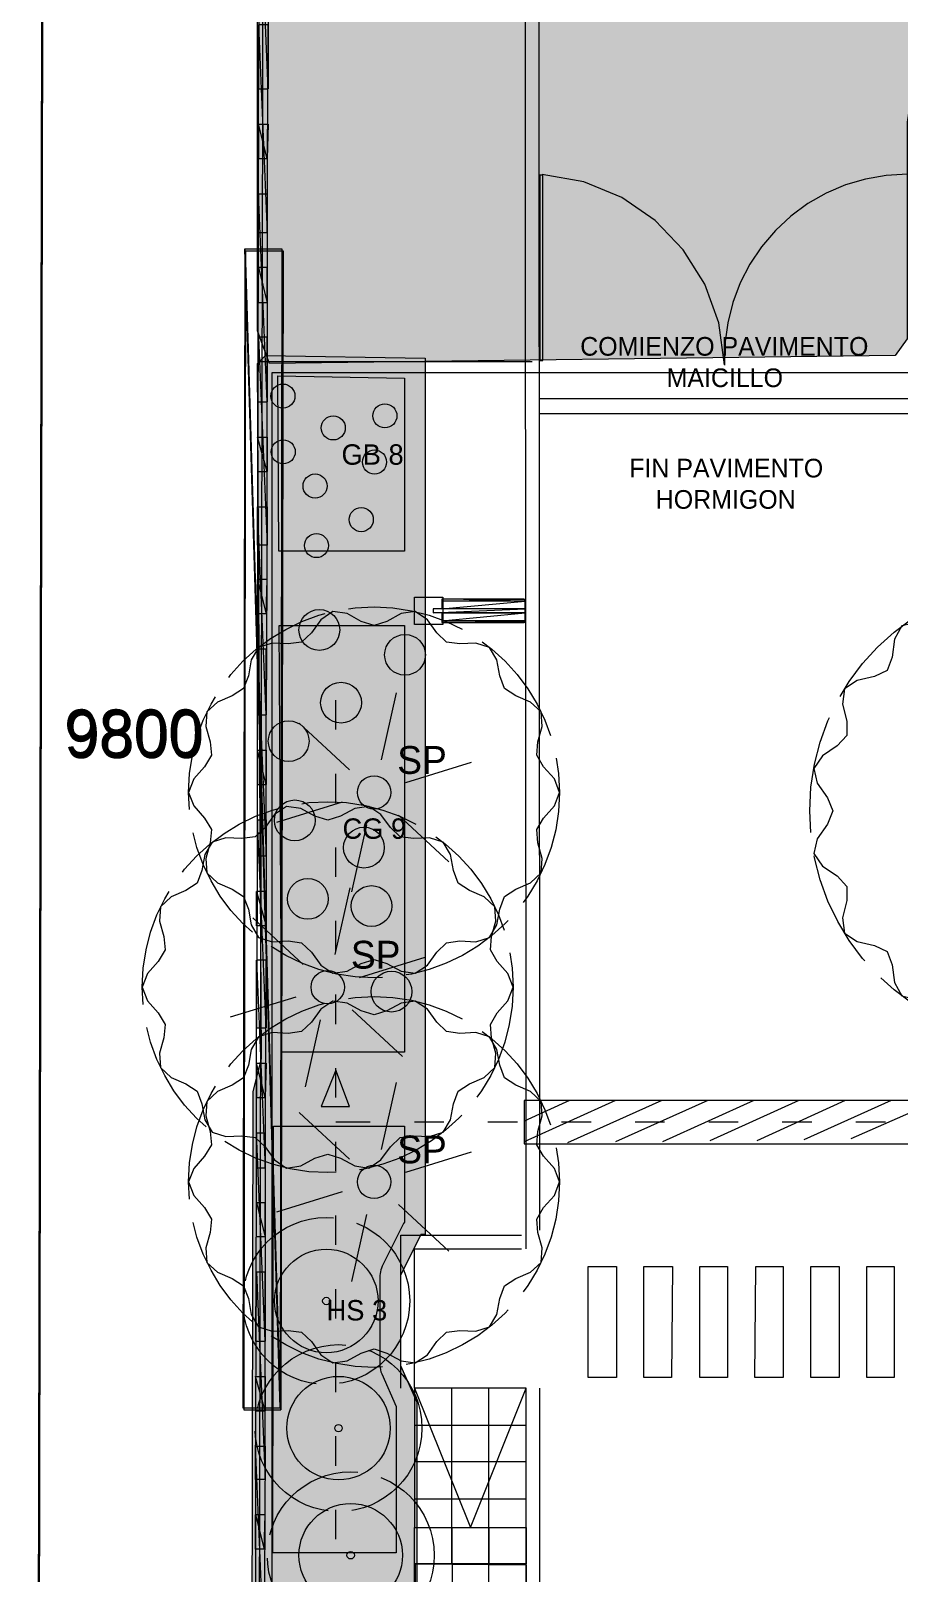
# Model space of a CAD drawing. Header units: metres. Extents: x 1 to 213, y 1 to 147.
# Drawn here: x 49.55 to 58.91, y 85.38 to 102.01 of the extents above; entities that cross this region are included whole.
import ezdxf

# ---------------------------------------------------------------- set-up
doc = ezdxf.new("R2010")
doc.units = ezdxf.units.M
doc.linetypes.add('DASHED', pattern=[1.524, 1.27, -0.254])
doc.layers.get('0').update_dxf_attribs({"lineweight": 0, "plot": 0})
for name, color, linetype, lineweight, plot in [('00-BASE-ARQUITECTURA', 8, 'Continuous', 0, False), ('00-BASE-MAICILLO-EXISTENTE', 33, 'Continuous', 0, False), ('00-BASE-TEXTO', 8, 'Continuous', 0, False), ('PJ-ARBOLES', 94, 'Continuous', 0, False), ('PJ-ARBUSTOS', 82, 'Continuous', 0, False), ('PJ-COPA-ADULTA', 8, 'DASHED', 0, False), ('PJ-CUBRESUELOS', 150, 'Continuous', 0, False), ('PJ-ETIQUETAS', 7, 'Continuous', 0, False), ('PJ-GRAVILLA', 42, 'Continuous', 0, False), ('PJ-HERBACEAS', 212, 'Continuous', 0, False), ('PJ-LIMITE-JARDIN', 7, 'Continuous', 0, False), ('PJ-MASAS', 92, 'Continuous', 0, False), ('PJ-MASAS-RELLENO', 92, 'Continuous', 0, False), ('PJ-RIEGO-SECTORES', 5, 'Continuous', 0, False)]:
    doc.layers.add(name, color=color, linetype=linetype, lineweight=lineweight, plot=plot)

# ---------------------------------------------------------------- blocks, each defined once
blk = doc.blocks.new('PJ_SL')
for p, q in [((0.1, 0.439), (0.305, 1.341)), ((-0.33, 0.306), (-1.009, 0.934)), ((0.43, 0.133), (1.314, 0.406)), ((-0.43, -0.133), (-1.314, -0.406)), ((0.33, -0.306), (1.009, -0.934)), ((-0.1, -0.439), (-0.305, -1.341))]:
    blk.add_line(p, q)
blk.add_lwpolyline([(2.5, 0), (2.433, 0.15), (2.295, 0.284), (2.212, 0.413), (2.243, 0.564), (2.323, 0.739), (2.331, 0.903), (2.214, 1.019), (2.037, 1.094), (1.913, 1.184), (1.887, 1.336), (1.899, 1.528), (1.848, 1.684), (1.697, 1.75), (1.505, 1.756), (1.356, 1.796), (1.277, 1.928), (1.219, 2.111), (1.114, 2.238), (0.95, 2.245), (0.769, 2.181), (0.616, 2.164), (0.495, 2.259), (0.374, 2.409), (0.231, 2.489), (0.075, 2.436), (-0.071, 2.311), (-0.208, 2.24), (-0.355, 2.285), (-0.521, 2.381), (-0.684, 2.405), (-0.81, 2.299), (-0.901, 2.13), (-1.003, 2.014), (-1.156, 2.003), (-1.346, 2.032), (-1.507, 1.995), (-1.586, 1.851), (-1.61, 1.66), (-1.663, 1.516), (-1.802, 1.45), (-1.989, 1.408), (-2.126, 1.316), (-2.147, 1.153), (-2.101, 0.967), (-2.098, 0.813), (-2.204, 0.701), (-2.364, 0.595), (-2.457, 0.459), (-2.419, 0.3), (-2.308, 0.142), (-2.25, 0), (-2.308, -0.142), (-2.419, -0.3), (-2.457, -0.459), (-2.364, -0.595), (-2.204, -0.701), (-2.098, -0.813), (-2.101, -0.967), (-2.147, -1.153), (-2.126, -1.316), (-1.989, -1.408), (-1.802, -1.45), (-1.663, -1.516), (-1.61, -1.66), (-1.586, -1.851), (-1.507, -1.995), (-1.346, -2.032), (-1.156, -2.003), (-1.003, -2.014), (-0.901, -2.13), (-0.81, -2.299), (-0.684, -2.405), (-0.521, -2.381), (-0.355, -2.285), (-0.208, -2.24), (-0.071, -2.311), (0.075, -2.436), (0.231, -2.489), (0.374, -2.409), (0.495, -2.259), (0.616, -2.164), (0.769, -2.181), (0.95, -2.245), (1.114, -2.238), (1.219, -2.111), (1.277, -1.928), (1.356, -1.796), (1.505, -1.756), (1.697, -1.75), (1.848, -1.684), (1.899, -1.528), (1.887, -1.336), (1.913, -1.184), (2.037, -1.094), (2.214, -1.019), (2.331, -0.903), (2.323, -0.739), (2.243, -0.564), (2.212, -0.413), (2.295, -0.284), (2.433, -0.15), (2.5, 0)], close=True)
blk.add_circle((0, 0), 0.225)
for tag, p, height in [('CODIGO', (0.15, 0.15), 0.2), ('ESPECIE', (0.15, -0.1), 0.15), ('ZONA', (0.15, -0.3), 0.15)]:
    blk.add_attdef(tag, p, '', height=height)
blk = doc.blocks.new('PJ_SP')
for p, q in [((0.08, 0.351), (0.244, 1.073)), ((-0.264, 0.245), (-0.807, 0.748)), ((0.344, 0.106), (1.051, 0.325)), ((-0.344, -0.106), (-1.051, -0.325)), ((0.264, -0.245), (0.807, -0.748)), ((-0.08, -0.351), (-0.244, -1.073))]:
    blk.add_line(p, q)
blk.add_lwpolyline([(2, 0), (1.945, 0.146), (1.829, 0.276), (1.755, 0.401), (1.768, 0.545), (1.815, 0.712), (1.802, 0.868), (1.689, 0.975), (1.529, 1.042), (1.407, 1.122), (1.356, 1.258), (1.326, 1.429), (1.247, 1.564), (1.098, 1.611), (0.925, 1.602), (0.781, 1.622), (0.676, 1.722), (0.575, 1.863), (0.445, 1.95), (0.291, 1.928), (0.138, 1.845), (0, 1.8), (-0.138, 1.845), (-0.291, 1.928), (-0.445, 1.95), (-0.575, 1.863), (-0.676, 1.722), (-0.781, 1.622), (-0.925, 1.602), (-1.098, 1.611), (-1.247, 1.564), (-1.326, 1.429), (-1.356, 1.258), (-1.407, 1.122), (-1.529, 1.042), (-1.689, 0.975), (-1.802, 0.868), (-1.815, 0.712), (-1.768, 0.545), (-1.755, 0.401), (-1.829, 0.276), (-1.945, 0.146), (-2, 0), (-1.945, -0.146), (-1.829, -0.276), (-1.755, -0.401), (-1.768, -0.545), (-1.815, -0.712), (-1.802, -0.868), (-1.689, -0.975), (-1.529, -1.042), (-1.407, -1.122), (-1.356, -1.258), (-1.326, -1.429), (-1.247, -1.564), (-1.098, -1.611), (-0.925, -1.602), (-0.781, -1.622), (-0.676, -1.722), (-0.575, -1.863), (-0.445, -1.95), (-0.291, -1.928), (-0.138, -1.845), (0, -1.8), (0.138, -1.845), (0.291, -1.928), (0.445, -1.95), (0.575, -1.863), (0.676, -1.722), (0.781, -1.622), (0.925, -1.602), (1.098, -1.611), (1.247, -1.564), (1.326, -1.429), (1.356, -1.258), (1.407, -1.122), (1.529, -1.042), (1.689, -0.975), (1.802, -0.868), (1.815, -0.712), (1.768, -0.545), (1.755, -0.401), (1.829, -0.276), (1.945, -0.146), (2, 0)], close=True)
blk.add_circle((0, 0), 0.18)
for tag, p, height in [('CODIGO', (0.15, 0.15), 0.2), ('ESPECIE', (0.15, -0.1), 0.15), ('ZONA', (0.15, -0.3), 0.15)]:
    blk.add_attdef(tag, p, '', height=height)
blk = doc.blocks.new('PJ_HS')
for radius in [0.558, 0.04]:
    blk.add_circle((0, 0), radius)
for tag, p, height in [('CODIGO', (0.15, 0.15), 0.2), ('ESPECIE', (0.15, -0.1), 0.15), ('ZONA', (0.15, -0.3), 0.15)]:
    blk.add_attdef(tag, p, '', height=height)
blk = doc.blocks.new('PJ_CG')
blk.add_circle((0, 0), 0.22)
for tag, p, height in [('CODIGO', (0.15, 0.15), 0.2), ('ESPECIE', (0.15, -0.1), 0.15), ('ZONA', (0.15, -0.3), 0.15)]:
    blk.add_attdef(tag, p, '', height=height)
blk = doc.blocks.new('PJ_GB')
blk.add_circle((0, 0), 0.13)
for tag, p, height in [('CODIGO', (0.15, 0.15), 0.2), ('ESPECIE', (0.15, -0.1), 0.15), ('ZONA', (0.15, -0.3), 0.15)]:
    blk.add_attdef(tag, p, '', height=height)

msp = doc.modelspace()

# ---------------------------------------------------------------- hatches: boundary and pattern name
at = {"layer": '00-BASE-MAICILLO-EXISTENTE'}
h = msp.add_hatch(dxfattribs=at)
h.set_pattern_fill('AR-SAND', scale=0.02)
h.paths.add_polyline_path([(52.211, 142.478), (53.049, 142.346), (60.193, 142.434), (60.59, 142.302), (66.719, 142.39), (76.156, 142.258), (76.2, 140.273), (75.935, 139.876), (74.216, 138.862), (73.466, 139.7), (73.157, 139.788), (72.628, 139.7), (71.217, 138.862), (70.776, 139.524), (70.247, 139.832), (69.718, 139.7), (68.351, 138.862), (67.91, 139.524), (67.381, 139.832), (66.763, 139.656), (65.484, 138.862), (65.264, 138.95), (64.691, 139.788), (64.161, 139.788), (63.765, 139.568), (62.618, 138.862), (62.265, 138.421), (62.309, 134.893), (62.706, 134.32), (80.301, 134.32), (82.109, 134.188), (82.506, 134.32), (82.77, 134.673), (82.462, 135.511), (82.594, 135.687), (85.152, 135.643), (86.034, 133.438), (86.519, 132.733), (87.577, 130.175), (98.469, 106.627), (96.705, 105.789), (96.308, 105.745), (95.956, 105.436), (93.31, 104.202), (92.913, 104.554), (92.781, 105.04), (91.943, 106.274), (90.708, 107.641), (89.032, 108.92), (87.489, 109.67), (87.709, 109.714), (87.974, 110.067), (87.974, 110.419), (87.621, 110.816), (87.092, 110.816), (86.827, 110.596), (86.739, 110.155), (86.96, 109.758), (86.651, 109.934), (84.578, 110.287), (71.746, 110.199), (69.894, 110.375), (67.292, 110.155), (64.823, 109.405), (63.279, 108.523), (60.81, 106.054), (59.708, 103.981), (59.223, 102.526), (59.002, 101.027), (59.002, 98.69), (58.87, 98.513), (52.123, 98.425), (51.991, 98.778), (51.991, 112.624), (52.123, 122.37), (52.079, 142.213), (52.211, 142.478)])
at = {"layer": 'PJ-GRAVILLA'}
h = msp.add_hatch(dxfattribs=at)
h.set_pattern_fill('GRAVEL', scale=0.03)
h.paths.add_polyline_path([(53.8, 98.484), (53.8, 89.032), (53.754, 89.032), (53.534, 88.591), (53.534, 87.621), (53.71, 87.224), (53.71, 74.26), (53.534, 74.127), (52.652, 74.127), (52.476, 73.907), (52.476, 73.157), (52.652, 72.937), (53.578, 72.937), (53.71, 72.76), (53.71, 48.375), (53.578, 48.154), (52.828, 48.198), (52.476, 47.934), (52.476, 47.272), (52.696, 47.008), (53.578, 47.008), (53.71, 46.831), (53.71, 42.245), (52.961, 42.157), (51.947, 42.157), (51.858, 42.554), (51.947, 90.576), (52.035, 90.928), (51.991, 98.425), (52.079, 98.513), (53.8, 98.484)])
at = {"layer": 'PJ-MASAS-RELLENO'}
for points in [[(53.58, 96.4), (52.223, 96.4), (52.211, 98.291), (53.58, 98.268), (53.58, 96.4)], [(53.58, 91), (52.254, 91), (52.227, 95.6), (53.58, 95.6), (53.58, 91)], [(53.58, 89.166), (53.569, 89.15), (53.558, 89.131), (53.337, 88.69), (53.329, 88.671), (53.322, 88.652), (53.318, 88.632), (53.315, 88.612), (53.314, 88.591), (53.314, 87.621), (53.315, 87.598), (53.319, 87.575), (53.325, 87.553), (53.333, 87.532), (53.49, 87.178), (53.49, 85.6), (52.157, 85.6), (52.166, 90.2), (53.58, 90.2), (53.58, 89.166)]]:
    msp.add_hatch(color=7, dxfattribs=at).paths.add_polyline_path(points)

# ---------------------------------------------------------------- linework, layer by layer
at = {"layer": '00-BASE-ARQUITECTURA'}
for points in [[(49.548, 44.672), (49.749, 142.176)], [(49.558, 44.651), (49.759, 142.145)], [(54.892, 90.382), (54.86, 134.387), (62.322, 134.387), (62.311, 138.663)], [(55.04, 90.382), (55.009, 134.239), (62.48, 134.239), (62.459, 138.578)], [(52.066, 109.58), (51.982, 71.48), (51.929, 46.27), (51.918, 46.27)], [(52.003, 101.388), (52.109, 101.388), (52.014, 103.632), (52.003, 101.388)], [(52.109, 101.388), (52.014, 103.632), (52.109, 103.632), (52.109, 101.388)], [(52.109, 102.076), (52.003, 102.076), (52.098, 99.833), (52.109, 102.076)], [(52.003, 102.076), (52.098, 99.833), (52.003, 99.833), (52.003, 102.076)], [(52.003, 100.637), (52.098, 100.637), (52.003, 101.007), (52.003, 100.637)], [(52.098, 100.637), (52.003, 101.007), (52.109, 101.007), (52.098, 100.637)], [(57.029, 98.412), (56.968, 98.865), (56.817, 99.282), (56.585, 99.653), (56.283, 99.967), (55.922, 100.214), (55.512, 100.383), (55.062, 100.463)], [(59.005, 100.468), (58.776, 100.454), (58.552, 100.415), (58.335, 100.351), (58.127, 100.262), (57.93, 100.15), (57.747, 100.016), (57.579, 99.86), (57.43, 99.685), (57.304, 99.496), (57.2, 99.295), (57.12, 99.084), (57.065, 98.864), (57.035, 98.639), (57.032, 98.409)], [(51.992, 98.012), (52.098, 98.012), (52.003, 100.256), (51.992, 98.012)], [(52.098, 98.012), (52.003, 100.256), (52.098, 100.256), (52.098, 98.012)], [(51.834, 87.164), (52.236, 87.164), (51.855, 99.663), (51.834, 87.164)], [(51.844, 87.143), (52.246, 87.143), (51.865, 99.642), (51.844, 87.143)], [(52.236, 87.164), (51.855, 99.663), (52.257, 99.663), (52.236, 87.164)], [(52.246, 87.143), (51.865, 99.642), (52.268, 99.642), (52.246, 87.143)], [(52.098, 99.462), (52.003, 99.462), (52.098, 99.081), (52.098, 99.462)], [(52.003, 99.462), (52.098, 99.081), (52.003, 99.081), (52.003, 99.462)], [(52.003, 98.711), (52.098, 96.467), (51.992, 96.467), (52.003, 98.711)], [(52.098, 98.711), (52.003, 98.711), (52.098, 96.467), (52.098, 98.711)], [(52.024, 98.446), (54.956, 98.446)], [(88.547, 53.647), (88.547, 51.668), (74.387, 51.668), (72.842, 46.725), (52.151, 46.725), (52.151, 98.33), (67.783, 98.33)], [(51.992, 97.261), (52.098, 97.261), (51.992, 97.631), (51.992, 97.261)], [(52.098, 97.261), (51.992, 97.631), (52.098, 97.631), (52.098, 97.261)], [(51.992, 94.636), (52.088, 94.636), (51.992, 96.88), (51.992, 94.636)], [(52.088, 94.636), (51.992, 96.88), (52.098, 96.88), (52.088, 94.636)], [(52.098, 96.097), (51.992, 96.097), (52.088, 95.726), (52.098, 96.097)], [(51.992, 96.097), (52.088, 95.726), (51.992, 95.726), (51.992, 96.097)], [(54.882, 95.864), (53.982, 95.864), (54.871, 95.885), (54.882, 95.864)], [(53.982, 95.864), (54.871, 95.885), (53.982, 95.885), (53.982, 95.864)], [(54.882, 95.779), (53.982, 95.779), (54.882, 95.864), (54.882, 95.779)], [(53.982, 95.779), (54.882, 95.864), (53.982, 95.864), (53.982, 95.779)], [(54.215, 95.885), (54.871, 95.885), (54.215, 95.885)], [(54.215, 95.631), (54.871, 95.631), (54.882, 95.652), (54.882, 95.864), (54.871, 95.885), (54.215, 95.885)], [(54.882, 95.737), (53.887, 95.737), (54.882, 95.779), (54.882, 95.737)], [(53.887, 95.737), (54.882, 95.779), (53.887, 95.779), (53.887, 95.737)], [(54.882, 95.652), (53.982, 95.652), (54.882, 95.737), (54.882, 95.652)], [(53.982, 95.652), (54.882, 95.737), (53.982, 95.737), (53.982, 95.652)], [(54.882, 95.737), (53.982, 95.737), (54.882, 95.737)], [(53.982, 95.737), (54.882, 95.737), (53.982, 95.737)], [(54.871, 95.631), (53.982, 95.631), (54.882, 95.652), (54.871, 95.631)], [(53.982, 95.631), (54.882, 95.652), (53.982, 95.652), (53.982, 95.631)], [(54.871, 95.631), (54.871, 95.631), (53.982, 95.631), (54.871, 95.631), (53.982, 95.631), (54.215, 95.631), (54.871, 95.631)], [(52.088, 95.345), (51.992, 95.345), (52.088, 93.112), (52.088, 95.345)], [(51.992, 95.345), (52.088, 93.112), (51.992, 93.112), (51.992, 95.345)], [(52.839, 94.477), (52.839, 94.795)], [(51.992, 93.885), (52.088, 93.885), (51.992, 94.255), (51.992, 93.885)], [(52.088, 93.885), (51.992, 94.255), (52.088, 94.255), (52.088, 93.885)], [(52.839, 93.684), (52.839, 94.001)], [(51.982, 91.26), (52.088, 91.26), (51.992, 93.504), (51.982, 91.26)], [(52.088, 91.26), (51.992, 93.504), (52.088, 93.504), (52.088, 91.26)], [(52.839, 92.89), (52.839, 93.207)], [(52.088, 92.731), (51.982, 92.731), (52.088, 92.361), (52.088, 92.731)], [(51.982, 92.731), (52.088, 92.361), (51.982, 92.361), (51.982, 92.731)], [(52.839, 92.096), (52.839, 92.414)], [(52.088, 91.99), (51.982, 91.99), (52.077, 89.747), (52.088, 91.99)], [(51.982, 91.99), (52.077, 89.747), (51.982, 89.747), (51.982, 91.99)], [(52.839, 91.302), (52.839, 91.62)], [(51.982, 90.509), (52.077, 90.509), (51.982, 90.879), (51.982, 90.509)], [(52.077, 90.509), (51.982, 90.879), (52.088, 90.879), (52.077, 90.509)], [(52.839, 90.509), (52.839, 90.826)], [(52.839, 90.805), (52.68, 90.413), (52.987, 90.413), (52.839, 90.805)], [(55.855, 90.477), (54.871, 90.032)], [(55.358, 90.477), (54.871, 90.255)], [(56.353, 90.477), (55.337, 90.022)], [(56.85, 90.477), (55.855, 90.032)], [(57.348, 90.477), (56.363, 90.032)], [(57.834, 90.477), (56.871, 90.043)], [(58.332, 90.477), (57.379, 90.043)], [(58.829, 90.477), (57.887, 90.054)], [(54.892, 88.879), (54.892, 90.382)], [(54.892, 89.08), (54.892, 90.382)], [(55.04, 89.08), (55.04, 90.382)], [(59.189, 90.413), (58.395, 90.064)], [(53.209, 90.244), (52.839, 90.244)], [(54.003, 90.244), (53.686, 90.244)], [(54.797, 90.244), (54.479, 90.244)], [(55.591, 90.244), (55.273, 90.244)], [(56.384, 90.244), (56.067, 90.244)], [(57.178, 90.244), (56.861, 90.244)], [(57.972, 90.244), (57.654, 90.244)], [(58.766, 90.244), (58.448, 90.244)], [(51.971, 87.884), (52.077, 87.884), (51.982, 90.128), (51.971, 87.884)], [(52.077, 87.884), (51.982, 90.128), (52.077, 90.128), (52.077, 87.884)], [(52.839, 89.715), (52.839, 90.032)], [(52.077, 89.376), (51.982, 89.376), (52.077, 89.006), (52.077, 89.376)], [(51.982, 89.376), (52.077, 89.006), (51.982, 89.006), (51.982, 89.376)], [(52.839, 88.921), (52.839, 89.239)], [(53.538, 87.376), (53.538, 89.027), (54.839, 89.027)], [(53.686, 87.376), (53.686, 88.879), (54.839, 88.879)], [(51.982, 88.625), (52.077, 86.392), (51.971, 86.392), (51.982, 88.625)], [(52.077, 88.625), (51.982, 88.625), (52.077, 86.392), (52.077, 88.625)], [(52.839, 88.127), (52.839, 88.445)], [(52.839, 87.334), (52.839, 87.651)], [(51.971, 87.133), (52.077, 87.133), (51.971, 87.503), (51.971, 87.133)], [(52.077, 87.133), (51.971, 87.503), (52.077, 87.503), (52.077, 87.133)], [(53.686, 87.376), (54.289, 85.873), (54.892, 87.376)], [(54.088, 85.873), (54.088, 87.376)], [(54.49, 85.873), (54.49, 87.376)], [(59.803, 77.777), (54.892, 83.566), (54.892, 87.376)], [(59.919, 77.872), (55.04, 83.619), (55.04, 87.228), (55.04, 87.376)], [(52.839, 86.54), (52.839, 86.857)], [(54.892, 86.974), (53.686, 86.974)], [(51.971, 84.508), (52.066, 84.508), (51.971, 86.752), (51.971, 84.508)], [(52.066, 84.508), (51.971, 86.752), (52.077, 86.752), (52.066, 84.508)], [(54.892, 86.582), (53.686, 86.582)], [(54.892, 86.18), (53.686, 86.18)], [(52.077, 86.011), (51.971, 86.011), (52.066, 85.64), (52.077, 86.011)], [(51.971, 86.011), (52.066, 85.64), (51.971, 85.64), (51.971, 86.011)], [(52.839, 85.746), (52.839, 86.064)], [(54.892, 71.533), (54.892, 42.418), (53.696, 42.418), (53.686, 64.336), (53.686, 72.739), (53.686, 85.482), (54.892, 85.471), (54.892, 72.739)], [(53.696, 42.418), (53.696, 85.482)], [(54.098, 67.575), (54.098, 85.482)], [(54.49, 42.418), (54.49, 85.482)]]:
    msp.add_lwpolyline(points, dxfattribs=at)
for points in [[(55.04, 98.457), (55.072, 98.457), (55.072, 100.457), (55.04, 100.457)], [(55.03, 97.885), (59.041, 97.885), (59.041, 98.044), (55.03, 98.044)], [(53.686, 95.61), (53.686, 95.906), (53.993, 95.906), (53.993, 95.61)], [(59.189, 90.477), (54.871, 90.477), (54.871, 90.011), (59.178, 90.011)], [(55.559, 88.688), (55.866, 88.688), (55.866, 87.492), (55.559, 87.492)], [(56.162, 88.688), (56.469, 88.688), (56.459, 87.492), (56.162, 87.492)], [(56.765, 88.688), (57.062, 88.688), (57.062, 87.492), (56.765, 87.492)], [(57.369, 88.688), (57.665, 88.688), (57.665, 87.492), (57.358, 87.492)], [(57.961, 88.688), (58.268, 88.688), (58.268, 87.492), (57.961, 87.492)], [(58.565, 88.688), (58.861, 88.688), (58.861, 87.492), (58.565, 87.492)], [(53.686, 85.873), (54.892, 85.873), (54.892, 87.376), (53.686, 87.376)], [(53.686, 85.873), (54.088, 85.873), (54.088, 85.482), (53.686, 85.482)], [(54.088, 85.873), (54.49, 85.873), (54.49, 85.482), (54.088, 85.482)], [(54.49, 85.873), (54.892, 85.873), (54.892, 85.482), (54.49, 85.482)]]:
    msp.add_lwpolyline(points, close=True, dxfattribs=at)
at = {"layer": '00-BASE-MAICILLO-EXISTENTE'}
msp.add_lwpolyline([(69.894, 110.375), (67.292, 110.155), (64.823, 109.405), (63.279, 108.523), (60.81, 106.054), (59.708, 103.981), (59.223, 102.526), (59.002, 101.027), (59.002, 98.69), (58.87, 98.513), (52.123, 98.425), (51.991, 98.778), (51.991, 112.624), (52.123, 122.37)], dxfattribs=at)
at = {"layer": 'PJ-COPA-ADULTA'}
for centre, radius in [((60.45, 93.6), 2.5), ((53.25, 93.8), 2), ((52.75, 91.7), 2), ((53.25, 89.6), 2), ((52.735, 88.316), 0.9), ((52.867, 86.945), 0.9), ((52.998, 85.574), 0.9)]:
    msp.add_circle(centre, radius, dxfattribs=at)
at = {"layer": 'PJ-LIMITE-JARDIN'}
msp.add_lwpolyline([(51.858, 42.554), (51.947, 90.576), (52.035, 90.928), (51.991, 98.425), (52.079, 98.513), (53.8, 98.484), (53.8, 98.484), (53.8, 89.032), (53.754, 89.032), (53.534, 88.591), (53.534, 87.621), (53.71, 87.224), (53.71, 74.26), (53.534, 74.127), (52.652, 74.127), (52.476, 73.907), (52.476, 73.157), (52.652, 72.937), (53.578, 72.937), (53.71, 72.76), (53.71, 48.375)], dxfattribs=at)
at = {"layer": 'PJ-MASAS'}
for points in [[(53.58, 96.4), (52.223, 96.4), (52.211, 98.291), (53.58, 98.268), (53.58, 96.4)], [(53.58, 91), (52.254, 91), (52.227, 95.6), (53.58, 95.6), (53.58, 91)], [(53.58, 89.166), (53.569, 89.15), (53.558, 89.131), (53.337, 88.69), (53.329, 88.671), (53.322, 88.652), (53.318, 88.632), (53.315, 88.612), (53.314, 88.591), (53.314, 87.621), (53.315, 87.598), (53.319, 87.575), (53.325, 87.553), (53.333, 87.532), (53.49, 87.178), (53.49, 85.6), (52.157, 85.6), (52.166, 90.2), (53.58, 90.2), (53.58, 89.166)]]:
    msp.add_lwpolyline(points, close=True, dxfattribs=at)
at = {"layer": 'PJ-RIEGO-SECTORES'}
msp.add_lwpolyline([(51.858, 42.554), (51.947, 90.576), (52.035, 90.928), (51.991, 98.425), (52.079, 98.513), (53.8, 98.484), (53.8, 89.032), (53.754, 89.032), (53.754, 89.032), (53.534, 88.591), (53.534, 87.621), (53.71, 87.224), (53.71, 74.26), (53.534, 74.127), (52.652, 74.127), (52.476, 73.907), (52.476, 73.157), (52.652, 72.937), (53.578, 72.937), (53.71, 72.76), (53.71, 48.375)], dxfattribs=at)

# ---------------------------------------------------------------- block references
at = {"layer": 'PJ-ARBOLES'}
for name, p in [('PJ_SL', (60.45, 93.6)), ('PJ_SP', (53.25, 93.8)), ('PJ_SP', (52.75, 91.7)), ('PJ_SP', (53.25, 89.6))]:
    msp.add_blockref(name, p, dxfattribs=at)
at = {"layer": 'PJ-ARBUSTOS'}
for p in [(52.735, 88.316), (52.867, 86.945), (52.998, 85.574)]:
    msp.add_blockref('PJ_HS', p, dxfattribs=at)
at = {"layer": 'PJ-CUBRESUELOS'}
for p in [(52.267, 98.074), (53.367, 97.861), (52.81, 97.731), (52.27, 97.473), (53.255, 97.363), (52.614, 97.104), (53.112, 96.742), (52.629, 96.462)]:
    msp.add_blockref('PJ_GB', p, dxfattribs=at)
at = {"layer": 'PJ-HERBACEAS'}
for p in [(52.66, 95.552), (53.584, 95.284), (52.894, 94.768), (52.329, 94.353), (52.395, 93.499), (53.141, 93.205), (52.536, 92.652), (53.223, 92.575), (53.438, 91.652)]:
    msp.add_blockref('PJ_CG', p, dxfattribs=at)

# ---------------------------------------------------------------- texts
at = {"layer": '00-BASE-TEXTO'}
for s, height, p in [('COMIENZO PAVIMENTO', 0.20118, (55.474, 98.51)), ('MAICILLO', 0.2012, (56.406, 98.171)), ('FIN PAVIMENTO', 0.20118, (56.003, 97.197)), ('HORMIGON', 0.2012, (56.289, 96.859)), ('9800', 0.503, (49.907, 94.192)), ('9800', 0.503, (49.918, 94.17))]:
    msp.add_text(s, height=height, dxfattribs=at).set_placement(p)
at = {"layer": 'PJ-ETIQUETAS'}
for s, height, p in [('GB 8', 0.22, (52.899, 97.334)), ('SP', 0.3, (53.5, 94)), ('CG 9', 0.22, (52.91, 93.3)), ('SP', 0.3, (53, 91.9)), ('SP', 0.3, (53.5, 89.8)), ('HS 3', 0.22, (52.738, 88.106))]:
    msp.add_text(s, height=height, dxfattribs=at).set_placement(p)

doc.saveas('drawing.dxf')
